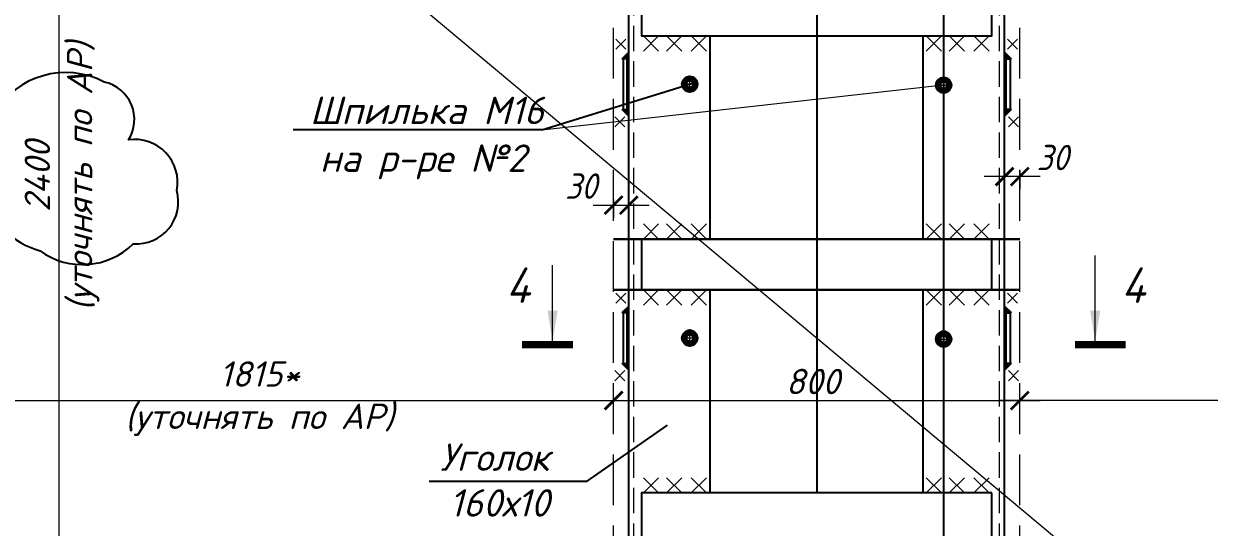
# Model space of a CAD drawing. Header units: millimetres. Extents: x 749182 to 2267578, y 70462 to 311449.
# Drawn here: x 2178860 to 2181195, y 170680 to 171672 of the extents above; entities that cross this region are included whole.
import ezdxf

# ---------------------------------------------------------------- set-up
doc = ezdxf.new("R2010")
doc.units = ezdxf.units.MM
doc.linetypes.add('ГОСТ 2.303 4', pattern=[7, 5, -2, 0])
doc.linetypes.add('осеваяX2', pattern=[4, 2.5, -0.5, 0.5, -0.5])
doc.layers.get('Defpoints').update_dxf_attribs({"color": 255})
for name, color, linetype, lineweight in [('1Стены', 252, 'Continuous', 25), ('Оси', 165, 'осеваяX2', 13), ('Размер', 7, 'Continuous', 13), ('Размеры КР', 164, 'Continuous', 9), ('сварка', 156, 'Continuous', 9)]:
    doc.layers.add(name, color=color, linetype=linetype, lineweight=lineweight)
doc.layers.add('CS_UNPLOTTED', color=254, linetype='Continuous', plot=False)
doc.layers.add('металл', color=124, linetype='Continuous')
doc.layers.add('Текст', color=7, linetype='Continuous')
doc.styles.add('GOST 2.304_new', font='isocpeur.ttf', dxfattribs={"width": 0.9, "oblique": 15})
doc.styles.add('М2', font='isocpeui.ttf')
doc.dimstyles.new('SPDS', dxfattribs={"dimscale": 25, "dimtxt": 2.5, "dimasz": 1.77, "dimexe": 1.25, "dimexo": 0.625, "dimtad": 1, "dimdec": 0, "dimrnd": 0.001, "dimtxsty": 'GOST 2.304_new', "dimblk": 'ARCHTICK', "dimcen": 2.5, "dimdle": 2, "dimclrt": 256, "dimazin": 2, "dimtfac": 0.75, "dimtdec": 0, "dimtmove": 1, "dimatfit": 3, "dimfxl": 0, "dimtolj": 1, "dimlwd": 9, "dimlwe": 9, "dimarcsym": 0})
doc.dimstyles.new('SPDS 1_20', dxfattribs={"dimscale": 20, "dimtxt": 2.5, "dimasz": 1.77, "dimexe": 1.25, "dimexo": 0.625, "dimtad": 1, "dimdec": 0, "dimrnd": 0.001, "dimtxsty": 'М2', "dimblk": 'ARCHTICK', "dimcen": 2.5, "dimdle": 2, "dimclrt": 256, "dimadec": 0, "dimazin": 2, "dimtfac": 0.75, "dimtdec": 0, "dimtmove": 1, "dimatfit": 3, "dimfxl": 0, "dimtolj": 1, "dimlwd": 9, "dimlwe": 9, "dimarcsym": 0})

# ---------------------------------------------------------------- blocks, each defined once
blk = doc.blocks.new('_ArchTick')
at = {"color": 0, "linetype": 'ByBlock', "const_width": 0.15}
blk.add_lwpolyline([(-0.5, -0.5), (0.5, 0.5)], dxfattribs=at)
blk = doc.blocks.new('*D1272')
at = {"color": 0, "lineweight": 9, "ltscale": 20, "transparency": 16777216}
for p, q in [((2180021.9, 171325.6), (2180021.9, 171289.5)), ((2180051.9, 171325.6), (2180051.9, 171289.5)), ((2179981.9, 171314.5), (2180091.9, 171314.5))]:
    blk.add_line(p, q, dxfattribs=at)
at = {"layer": 'Defpoints', "color": 0, "lineweight": 20, "ltscale": 20, "transparency": 16777216}
for p in [(2180021.9, 171338.1), (2180051.9, 171338.1), (2180051.9, 171314.5)]:
    blk.add_point(p, dxfattribs=at)
at = {"color": 0, "lineweight": 9, "ltscale": 20, "transparency": 16777216, "xscale": 35.4, "yscale": 35.4, "zscale": 35.4, "rotation": 180}
blk.add_blockref('_ArchTick', (2180021.9, 171314.5), dxfattribs=at)
at = {"color": 0, "lineweight": 9, "ltscale": 20, "transparency": 16777216, "xscale": 35.4, "yscale": 35.4, "zscale": 35.4}
blk.add_blockref('_ArchTick', (2180051.9, 171314.5), dxfattribs=at)
at = {"ltscale": 20, "transparency": 16777216, "insert": (2179957.6, 171352), "char_height": 50, "attachment_point": 5, "style": 'GOST 2.304_new'}
blk.add_mtext('\\A1;30', dxfattribs=at)
blk = doc.blocks.new('свар')
at = {"layer": 'сварка', "color": 0, "linetype": 'Continuous', "ltscale": 10}
for p, q in [((10, 10), (-10, -10)), ((-10, 10), (10, -10))]:
    blk.add_line(p, q, dxfattribs=at)
blk = doc.blocks.new('*D1280')
at = {"color": 0, "lineweight": 9, "ltscale": 20, "transparency": 16777216}
for p, q in [((2178207, 170894.5), (2178207, 170954.7)), ((2180021.9, 170878.6), (2180021.9, 170954.7)), ((2178167, 170929.7), (2180061.9, 170929.7))]:
    blk.add_line(p, q, dxfattribs=at)
at = {"layer": 'Defpoints', "color": 0, "lineweight": 20, "ltscale": 20, "transparency": 16777216}
for p in [(2180021.9, 170929.7), (2178207, 170882), (2180021.9, 170866.1)]:
    blk.add_point(p, dxfattribs=at)
at = {"color": 0, "lineweight": 9, "ltscale": 20, "transparency": 16777216, "xscale": 35.4, "yscale": 35.4, "zscale": 35.4, "rotation": 180}
blk.add_blockref('_ArchTick', (2178207, 170929.7), dxfattribs=at)
at = {"color": 0, "lineweight": 9, "ltscale": 20, "transparency": 16777216, "xscale": 35.4, "yscale": 35.4, "zscale": 35.4}
blk.add_blockref('_ArchTick', (2180021.9, 170929.7), dxfattribs=at)
at = {"ltscale": 20, "transparency": 16777216, "insert": (2179324.5, 170933.5), "char_height": 50, "width": 743.323, "attachment_point": 5, "style": 'М2'}
blk.add_mtext('\\A1;1815*\\P(уточнять по АР)', dxfattribs=at)
blk = doc.blocks.new('*D1281')
at = {"layer": 'Defpoints', "color": 0, "lineweight": 20, "ltscale": 20, "transparency": 16777216}
for p in [(2178925.5, 172467.8), (2178929.7, 172467.8), (2178925.5, 170067.8)]:
    blk.add_point(p, dxfattribs=at)
at = {"layer": 'Размер', "color": 0, "lineweight": 9, "ltscale": 20, "transparency": 16777216}
for p, q in [((2178929.7, 170027.8), (2178929.7, 172507.8)), ((2178938, 172467.8), (2178954.7, 172467.8)), ((2178938, 170067.8), (2178954.7, 170067.8))]:
    blk.add_line(p, q, dxfattribs=at)
at = {"layer": 'Размер', "color": 0, "lineweight": 9, "ltscale": 20, "transparency": 16777216, "xscale": 35.4, "yscale": 35.4, "zscale": 35.4}
for p, rotation in [((2178929.7, 172467.8), 90), ((2178929.7, 170067.8), 270)]:
    blk.add_blockref('_ArchTick', p, dxfattribs=dict(at, rotation=rotation))
at = {"layer": 'Размер', "ltscale": 20, "transparency": 16777216, "insert": (2178935.5, 171371.4), "char_height": 50, "width": 670.583, "attachment_point": 5, "rotation": 90, "style": 'М2'}
blk.add_mtext('\\A1;{\\C6;2400\\C1; } \\P(уточнять по АР)', dxfattribs=at)
blk = doc.blocks.new('*D1283')
at = {"color": 0, "lineweight": 9, "ltscale": 20, "transparency": 16777216}
for p, q in [((2180861.9, 171370.8), (2180751.9, 171370.8)), ((2180791.9, 171381.8), (2180791.9, 171345.8)), ((2180821.9, 171381.8), (2180821.9, 171345.8))]:
    blk.add_line(p, q, dxfattribs=at)
at = {"layer": 'Defpoints', "color": 0, "lineweight": 20, "ltscale": 20, "transparency": 16777216}
for p in [(2180791.9, 171394.3), (2180821.9, 171394.3), (2180791.9, 171370.8)]:
    blk.add_point(p, dxfattribs=at)
at = {"color": 0, "lineweight": 9, "ltscale": 20, "transparency": 16777216, "xscale": 35.4, "yscale": 35.4, "zscale": 35.4}
for p, rotation in [((2180791.9, 171370.8), 179.9999999995553), ((2180821.9, 171370.8), 359.9999999995553)]:
    blk.add_blockref('_ArchTick', p, dxfattribs=dict(at, rotation=rotation))
at = {"ltscale": 20, "transparency": 16777216, "insert": (2180886.2, 171408.3), "char_height": 50, "attachment_point": 5, "style": 'GOST 2.304_new'}
blk.add_mtext('\\A1;30', dxfattribs=at)
blk = doc.blocks.new('*D1299')
at = {"color": 0, "lineweight": 9, "ltscale": 20, "transparency": 16777216}
for p, q in [((2180821.9, 170884.4), (2180821.9, 170954.7)), ((2182636.9, 170885.2), (2182636.9, 170954.7)), ((2182676.9, 170929.7), (2180781.9, 170929.7))]:
    blk.add_line(p, q, dxfattribs=at)
at = {"layer": 'Defpoints', "color": 0, "lineweight": 20, "ltscale": 20, "transparency": 16777216}
for p in [(2180821.9, 170929.7), (2180821.9, 170871.9), (2182636.9, 170872.7)]:
    blk.add_point(p, dxfattribs=at)
at = {"color": 0, "lineweight": 9, "ltscale": 20, "transparency": 16777216, "xscale": 35.4, "yscale": 35.4, "zscale": 35.4, "rotation": 180}
blk.add_blockref('_ArchTick', (2180821.9, 170929.7), dxfattribs=at)
at = {"color": 0, "lineweight": 9, "ltscale": 20, "transparency": 16777216, "xscale": 35.4, "yscale": 35.4, "zscale": 35.4}
blk.add_blockref('_ArchTick', (2182636.9, 170929.7), dxfattribs=at)
at = {"ltscale": 20, "transparency": 16777216, "insert": (2181550, 170925.2), "char_height": 50, "width": 620.047, "attachment_point": 5, "style": 'М2'}
blk.add_mtext('\\A1;1815*\\P(уточнять по АР)', dxfattribs=at)
blk = doc.blocks.new('*D1304')
at = {"color": 0, "lineweight": 9, "ltscale": 20, "transparency": 16777216}
for p, q in [((2180021.9, 170899.2), (2180021.9, 170954.7)), ((2180821.9, 170884.4), (2180821.9, 170954.7)), ((2179981.9, 170929.7), (2180861.9, 170929.7))]:
    blk.add_line(p, q, dxfattribs=at)
at = {"layer": 'Defpoints', "color": 0, "lineweight": 20, "ltscale": 20, "transparency": 16777216}
for p in [(2180821.9, 170929.7), (2180021.9, 170886.7), (2180821.9, 170871.9)]:
    blk.add_point(p, dxfattribs=at)
at = {"color": 0, "lineweight": 9, "ltscale": 20, "transparency": 16777216, "xscale": 35.4, "yscale": 35.4, "zscale": 35.4, "rotation": 180}
blk.add_blockref('_ArchTick', (2180021.9, 170929.7), dxfattribs=at)
at = {"color": 0, "lineweight": 9, "ltscale": 20, "transparency": 16777216, "xscale": 35.4, "yscale": 35.4, "zscale": 35.4}
blk.add_blockref('_ArchTick', (2180821.9, 170929.7), dxfattribs=at)
at = {"ltscale": 20, "transparency": 16777216, "insert": (2180414.2, 170967.2), "char_height": 50, "attachment_point": 5, "style": 'М2'}
blk.add_mtext('\\A1;800', dxfattribs=at)
blk = doc.blocks.new('м16')
at = {"layer": 'металл', "lineweight": 30, "ltscale": 20}
for p, q in [((-11, 6.4), (0, 12.7)), ((-11, -6.4), (-11, 6.4)), ((0, 12.7), (11, 6.4)), ((11, 6.4), (11, -6.4)), ((0, -12.7), (-11, -6.4)), ((11, -6.4), (0, -12.7))]:
    blk.add_line(p, q, dxfattribs=at)
blk.add_circle((0, 0), 15, dxfattribs=at)
for radius, start, end in [(10.4, 0, 180), (10.4, 180, 0), (6.92, 0, 180), (6.92, 180, 0)]:
    blk.add_arc((0, 0), radius, start, end, dxfattribs=at)
at = {"layer": 'металл', "linetype": 'Continuous', "lineweight": 25, "ltscale": 20}
blk.add_arc((0, 0), 8, 255, 165, dxfattribs=at)
at = {"layer": 'Оси', "ltscale": 20}
for p, q in [((17, 0), (-17.3, 0)), ((0, 17.3), (0, -17.3))]:
    blk.add_line(p, q, dxfattribs=at)

msp = doc.modelspace()

# ---------------------------------------------------------------- hatches: boundary and pattern name
at = {"layer": 'сварка', "linetype": 'Continuous', "ltscale": 5}
for points in [[(2180051.8799, 171602.8605), (2180051.8799, 171616.504), (2180038.2365, 171602.8605)], [(2180791.8799, 171602.8605), (2180791.8799, 171616.504), (2180805.5234, 171602.8605)], [(2180051.8799, 171502.6649), (2180051.8799, 171489.0215), (2180038.2365, 171502.6649)], [(2180791.8799, 171502.6649), (2180791.8799, 171489.0215), (2180805.5234, 171502.6649)], [(2180051.8799, 171102.8605), (2180051.8799, 171116.504), (2180038.2365, 171102.8605)], [(2180051.8799, 171102.8605), (2180051.8799, 171116.504), (2180038.2365, 171102.8605)], [(2180791.8799, 171102.8605), (2180791.8799, 171116.504), (2180805.5234, 171102.8605)], [(2180791.8799, 171102.8605), (2180791.8799, 171116.504), (2180805.5234, 171102.8605)], [(2180051.8799, 171002.6649), (2180051.8799, 170989.0215), (2180038.2365, 171002.6649)], [(2180791.8799, 171002.6649), (2180791.8799, 170989.0215), (2180805.5234, 171002.6649)]]:
    msp.add_hatch(color=0, dxfattribs=at).paths.add_polyline_path(points, flags=0)

# ---------------------------------------------------------------- linework, layer by layer
at = {"ltscale": 100}
for q in [(2180178.2861, 171554.741), (2179390.6411, 171462.7208)]:
    msp.add_line((2179880.3034, 171462.7208), q, dxfattribs=at)
at = {"ltscale": 20}
msp.add_line((2179969.9142, 170771.2056), (2180128.2535, 170881.1756), dxfattribs=at)
at = {"color": 0, "ltscale": 20}
msp.add_lwpolyline([(2179658.6307, 170771.2056), (2179969.9142, 170771.2056)], dxfattribs=at)
at = {"layer": '1Стены', "color": 0, "linetype": 'ГОСТ 2.303 4', "lineweight": 13, "ltscale": 10}
for p, q in [((2180061.8799, 170007.7627), (2180061.8799, 172497.7627)), ((2180781.8799, 170007.7627), (2180781.8799, 172497.7627))]:
    msp.add_line(p, q, dxfattribs=at)
at = {"layer": '1Стены', "color": 0, "linetype": 'ГОСТ 2.303 4', "lineweight": 13, "ltscale": 20}
for p, q in [((2180021.8799, 170023.7627), (2180021.8799, 172467.7627)), ((2180821.8799, 170023.7627), (2180821.8799, 172467.7627)), ((2180821.8799, 170023.7627), (2180821.8799, 172467.7627))]:
    msp.add_line(p, q, dxfattribs=at)
at = {"layer": 'CS_UNPLOTTED', "ltscale": 20}
for p, q in [((2180421.8799, 173015.9017), (2180421.8799, 170747.7627)), ((2180671.8799, 173013.8966), (2180671.8799, 170089.0212))]:
    msp.add_line(p, q, dxfattribs=at)
at = {"layer": 'CS_UNPLOTTED', "ltscale": 100}
for p, q in [((2180021.8799, 171247.7627), (2180821.8799, 171247.7627)), ((2180821.8799, 171247.7627), (2180021.8799, 171247.7627)), ((2180021.8799, 171147.7627), (2180821.8799, 171147.7627)), ((2180821.8799, 171147.7627), (2180021.8799, 171147.7627))]:
    msp.add_line(p, q, dxfattribs=at)
at = {"layer": 'CS_UNPLOTTED', "color": 5, "ltscale": 100}
msp.add_lwpolyline([(2178802.1541, 171495.1768, 0.52056705), (2178892.514, 171224.2574, 0.365414593), (2179076.0048, 171238.5121, 0.52056705), (2179161.6016, 171343.0774, 0.52056705), (2179066.4912, 171442.8911, 0.52056705), (2179018.936, 171556.9656, 0.399742671), (2178802.1541, 171495.1768)], format="xyb", dxfattribs=at)
at = {"layer": 'металл', "color": 0, "ltscale": 20}
for p, q in [((2180051.8799, 170007.7627), (2180051.8799, 172497.7627)), ((2180791.8799, 170007.7627), (2180791.8799, 172497.7627)), ((2180211.8799, 171247.7627), (2180211.8799, 171647.7627)), ((2180631.8799, 171247.7627), (2180631.8799, 171647.7627)), ((2180211.8799, 170747.7627), (2180211.8799, 171147.7627)), ((2180631.8799, 170747.7627), (2180631.8799, 171147.7627))]:
    msp.add_line(p, q, dxfattribs=at)
for points in [[(2180766.8799, 171747.7627), (2180076.8799, 171747.7627), (2180076.8799, 171647.7627), (2180766.8799, 171647.7627)], [(2180048.8709, 171602.7627), (2180040.8709, 171602.7627), (2180040.8709, 171502.7627), (2180048.8709, 171502.7627)], [(2180794.889, 171602.7627), (2180802.889, 171602.7627), (2180802.889, 171502.7627), (2180794.889, 171502.7627)], [(2180766.8799, 171247.7627), (2180076.8799, 171247.7627), (2180076.8799, 171147.7627), (2180766.8799, 171147.7627)], [(2180048.8709, 171102.7627), (2180040.8709, 171102.7627), (2180040.8709, 171002.7627), (2180048.8709, 171002.7627)], [(2180794.889, 171102.7627), (2180802.889, 171102.7627), (2180802.889, 171002.7627), (2180794.889, 171002.7627)], [(2180766.8799, 170747.7627), (2180076.8799, 170747.7627), (2180076.8799, 170647.7627), (2180766.8799, 170647.7627)]]:
    msp.add_lwpolyline(points, close=True, dxfattribs=at)
at = {"layer": 'Размер', "ltscale": 100}
msp.add_line((2179880.3034, 171462.7208), (2180671.8799, 171551.4589), dxfattribs=at)
at = {"layer": 'Размер', "linetype": 'Continuous', "ltscale": 20}
for p, q in [((2180970.3907, 171046.8302), (2180970.3907, 171215.0723)), ((2179901.7296, 171046.8302), (2179901.7296, 171196.1516))]:
    msp.add_line(p, q, dxfattribs=at)
at = {"layer": 'Размер', "color": 0, "linetype": 'Continuous', "ltscale": 20, "const_width": 14}
for points in [[(2179841.7296, 171039.8302), (2179941.7296, 171039.8302)], [(2181030.3907, 171039.8302), (2180930.3907, 171039.8302)]]:
    msp.add_lwpolyline(points, dxfattribs=at)
at = {"layer": 'Размер', "linetype": 'Continuous', "ltscale": 20}
for points in [[(2179901.7296, 171046.8302), (2179911.7852, 171106.9202), (2179891.674, 171106.9202)], [(2180970.3907, 171046.8302), (2180980.4463, 171106.9202), (2180960.3351, 171106.9202)]]:
    msp.add_solid(points, dxfattribs=at)
at = {"layer": 'Размеры КР', "lineweight": 20}
msp.add_line((2175018.3547, 175573.4601), (2197137.2819, 157071.3923), dxfattribs=at)
at = {"layer": 'сварка', "color": 0, "linetype": 'Continuous', "ltscale": 15}
for p, q in [((2180110.512, 171647.7627), (2180080.512, 171617.7627)), ((2180080.512, 171647.7627), (2180110.512, 171617.7627)), ((2180156.0049, 171647.7627), (2180126.0049, 171617.7627)), ((2180126.0049, 171647.7627), (2180156.0049, 171617.7627)), ((2180204.781, 171647.7627), (2180174.781, 171617.7627)), ((2180174.781, 171647.7627), (2180204.781, 171617.7627)), ((2180667.4428, 171647.7627), (2180637.4428, 171617.7627)), ((2180637.4428, 171647.7627), (2180667.4428, 171617.7627)), ((2180712.9356, 171647.7627), (2180682.9356, 171617.7627)), ((2180682.9356, 171647.7627), (2180712.9356, 171617.7627)), ((2180761.7117, 171647.7627), (2180731.7117, 171617.7627)), ((2180731.7117, 171647.7627), (2180761.7117, 171617.7627)), ((2180110.512, 171277.7627), (2180080.512, 171247.7627)), ((2180080.512, 171277.7627), (2180110.512, 171247.7627)), ((2180156.0049, 171277.7627), (2180126.0049, 171247.7627)), ((2180126.0049, 171277.7627), (2180156.0049, 171247.7627)), ((2180204.781, 171277.7627), (2180174.781, 171247.7627)), ((2180174.781, 171277.7627), (2180204.781, 171247.7627)), ((2180667.4428, 171277.7627), (2180637.4428, 171247.7627)), ((2180637.4428, 171277.7627), (2180667.4428, 171247.7627)), ((2180712.9356, 171277.7627), (2180682.9356, 171247.7627)), ((2180682.9356, 171277.7627), (2180712.9356, 171247.7627)), ((2180761.7117, 171277.7627), (2180731.7117, 171247.7627)), ((2180731.7117, 171277.7627), (2180761.7117, 171247.7627)), ((2180110.512, 171147.7627), (2180080.512, 171117.7627)), ((2180080.512, 171147.7627), (2180110.512, 171117.7627)), ((2180156.0049, 171147.7627), (2180126.0049, 171117.7627)), ((2180126.0049, 171147.7627), (2180156.0049, 171117.7627)), ((2180204.781, 171147.7627), (2180174.781, 171117.7627)), ((2180174.781, 171147.7627), (2180204.781, 171117.7627)), ((2180667.4428, 171147.7627), (2180637.4428, 171117.7627)), ((2180637.4428, 171147.7627), (2180667.4428, 171117.7627)), ((2180712.9356, 171147.7627), (2180682.9356, 171117.7627)), ((2180682.9356, 171147.7627), (2180712.9356, 171117.7627)), ((2180761.7117, 171147.7627), (2180731.7117, 171117.7627)), ((2180731.7117, 171147.7627), (2180761.7117, 171117.7627)), ((2180110.512, 170777.7627), (2180080.512, 170747.7627)), ((2180080.512, 170777.7627), (2180110.512, 170747.7627)), ((2180156.0049, 170777.7627), (2180126.0049, 170747.7627)), ((2180126.0049, 170777.7627), (2180156.0049, 170747.7627)), ((2180204.781, 170777.7627), (2180174.781, 170747.7627)), ((2180174.781, 170777.7627), (2180204.781, 170747.7627)), ((2180667.4428, 170777.7627), (2180637.4428, 170747.7627)), ((2180637.4428, 170777.7627), (2180667.4428, 170747.7627)), ((2180712.9356, 170777.7627), (2180682.9356, 170747.7627)), ((2180682.9356, 170777.7627), (2180712.9356, 170747.7627)), ((2180761.7117, 170777.7627), (2180731.7117, 170747.7627)), ((2180731.7117, 170777.7627), (2180761.7117, 170747.7627))]:
    msp.add_line(p, q, dxfattribs=at)
at = {"layer": 'сварка', "color": 0, "linetype": 'Continuous', "ltscale": 5}
for p, q in [((2180051.8799, 171616.504), (2180038.2365, 171602.8605)), ((2180038.2365, 171602.8605), (2180051.8799, 171602.8605)), ((2180051.8799, 171602.8605), (2180051.8799, 171616.504)), ((2180791.8799, 171602.8605), (2180791.8799, 171616.504)), ((2180791.8799, 171616.504), (2180805.5234, 171602.8605)), ((2180805.5234, 171602.8605), (2180791.8799, 171602.8605)), ((2180051.8799, 171489.0215), (2180038.2365, 171502.6649)), ((2180038.2365, 171502.6649), (2180051.8799, 171502.6649)), ((2180051.8799, 171502.6649), (2180051.8799, 171489.0215)), ((2180791.8799, 171502.6649), (2180791.8799, 171489.0215)), ((2180791.8799, 171489.0215), (2180805.5234, 171502.6649)), ((2180805.5234, 171502.6649), (2180791.8799, 171502.6649)), ((2180051.8799, 171116.504), (2180038.2365, 171102.8605)), ((2180051.8799, 171116.504), (2180038.2365, 171102.8605)), ((2180051.8799, 171102.8605), (2180051.8799, 171116.504)), ((2180051.8799, 171102.8605), (2180051.8799, 171116.504)), ((2180791.8799, 171102.8605), (2180791.8799, 171116.504)), ((2180791.8799, 171116.504), (2180805.5234, 171102.8605)), ((2180791.8799, 171102.8605), (2180791.8799, 171116.504)), ((2180791.8799, 171116.504), (2180805.5234, 171102.8605)), ((2180038.2365, 171102.8605), (2180051.8799, 171102.8605)), ((2180038.2365, 171102.8605), (2180051.8799, 171102.8605)), ((2180805.5234, 171102.8605), (2180791.8799, 171102.8605)), ((2180805.5234, 171102.8605), (2180791.8799, 171102.8605)), ((2180051.8799, 170989.0215), (2180038.2365, 171002.6649)), ((2180038.2365, 171002.6649), (2180051.8799, 171002.6649)), ((2180051.8799, 171002.6649), (2180051.8799, 170989.0215)), ((2180791.8799, 171002.6649), (2180791.8799, 170989.0215)), ((2180791.8799, 170989.0215), (2180805.5234, 171002.6649)), ((2180805.5234, 171002.6649), (2180791.8799, 171002.6649))]:
    msp.add_line(p, q, dxfattribs=at)

# ---------------------------------------------------------------- block references
at = {"layer": 'Размер', "color": 0, "rotation": 270.0000000023722}
for p in [(2180036.1246, 171631.4931), (2180034.1209, 171478.6191), (2180036.1246, 171131.4931), (2180036.1246, 171131.4931), (2180034.1209, 170978.6191)]:
    msp.add_blockref('свар', p, dxfattribs=at)
at = {"layer": 'Размер', "color": 0, "xscale": -1, "rotation": 89.99999999762788}
for p in [(2180807.6353, 171631.4931), (2180809.6389, 171478.6191), (2180807.6353, 171131.4931), (2180807.6353, 171131.4931), (2180809.6389, 170978.6191)]:
    msp.add_blockref('свар', p, dxfattribs=at)
at = {"layer": 'Размер', "rotation": 270.0000000001111}
for p in [(2180171.8799, 171552.7627), (2180171.8799, 171052.7627)]:
    msp.add_blockref('м16', p, dxfattribs=at)
at = {"layer": 'Размер', "xscale": -1, "rotation": 89.99999999988889}
for p in [(2180671.8799, 171550.7576), (2180671.8799, 171050.7576)]:
    msp.add_blockref('м16', p, dxfattribs=at)

# ---------------------------------------------------------------- texts
at = {"color": 0, "ltscale": 20, "insert": (2179895.5378, 170845.2056), "char_height": 54, "width": 274.710988, "attachment_point": 3, "style": 'М2'}
msp.add_mtext('Уголок 160х10', dxfattribs=at)
at = {"layer": 'Размер', "linetype": 'Continuous', "ltscale": 20, "style": 'GOST 2.304_new', "oblique": 15, "width": 0.9}
for p in [(2179809.6693, 171121.9536), (2181021.4573, 171121.9536)]:
    msp.add_text('4', height=70, dxfattribs=at).set_placement(p)
at = {"layer": 'Текст', "ltscale": 20, "style": 'М2'}
for s, p in [('Шпилька М16', (2179423.6159, 171474.0617)), ('на р-ре №2', (2179443.4498, 171380.0617))]:
    msp.add_text(s, height=54, dxfattribs=at).set_placement(p)

# ---------------------------------------------------------------- dimensions: what is measured, and where the dimension line sits
at = {"ltscale": 20}
for base, p1, p2, angle, picture, middle in [((2180791.8799, 171370.7656), (2180821.8799, 171394.3485), (2180791.8799, 171394.3485), 180, '*D1283', (2180886.1739, 171370.7656)), ((2180051.8799, 171314.5123), (2180021.8799, 171338.0952), (2180051.8799, 171338.0952), 0, '*D1272', (2179957.586, 171314.5123))]:
    dim = msp.add_linear_dim(base=base, p1=p1, p2=p2, angle=angle, dimstyle='SPDS', override={"dimscale": 20, "dimfxl": 1.25, "dimtfill": 0, "dimarcsym": 1}, dxfattribs=at)
    dim.commit()
    dim.dimension.update_dxf_attribs({"geometry": picture, "text_midpoint": middle, "dimtype": 161})
dim = msp.add_linear_dim(base=(2180021.8799, 170929.7388), p1=(2178207.0433, 170881.954), p2=(2180021.8799, 170866.1338), text='1815*\\P(уточнять по АР)', dimstyle='SPDS', override={"dimscale": 20, "dimtxsty": 'М2', "dimfxl": 1.25, "dimtfill": 0, "dimarcsym": 1}, dxfattribs=at)
dim.commit()
dim.dimension.update_dxf_attribs({"geometry": '*D1280', "text_midpoint": (2179324.5242, 170844.3813), "dimtype": 160})
dim = msp.add_linear_dim(base=(2180821.8799, 170929.7388), p1=(2180021.8799, 170886.7107), p2=(2180821.8799, 170871.8623), dimstyle='SPDS', override={"dimscale": 20, "dimtxsty": 'М2', "dimfxl": 1.25, "dimtfill": 0, "dimarcsym": 1}, dxfattribs=at)
dim.commit()
dim.dimension.update_dxf_attribs({"geometry": '*D1304', "text_midpoint": (2180414.1917, 170929.7388), "dimtype": 160})
dim = msp.add_linear_dim(base=(2180821.8799, 170929.7388), p1=(2182636.8898, 170872.721), p2=(2180821.8799, 170871.8623), angle=180, text='1815*\\P(уточнять по АР)', dimstyle='SPDS', override={"dimscale": 20, "dimtxsty": 'М2', "dimfxl": 1.25, "dimtfill": 0, "dimarcsym": 1}, dxfattribs=at)
dim.commit()
dim.dimension.update_dxf_attribs({"geometry": '*D1299', "text_midpoint": (2181550.0367, 170835.9888), "dimtype": 160})
at = {"layer": 'Размер', "ltscale": 20}
dim = msp.add_linear_dim(base=(2178929.7447, 172467.7627), p1=(2178925.4782, 170067.7627), p2=(2178925.4782, 172467.7627), angle=90, text='{\\C6;2400\\C1; } \\P(уточнять по АР)', dimstyle='SPDS 1_20', override={"dimtxsty": 'М2'}, dxfattribs=at)
dim.commit()
dim.dimension.update_dxf_attribs({"geometry": '*D1281', "text_midpoint": (2179024.6741, 171371.3968), "dimtype": 160})

doc.saveas('drawing.dxf')
